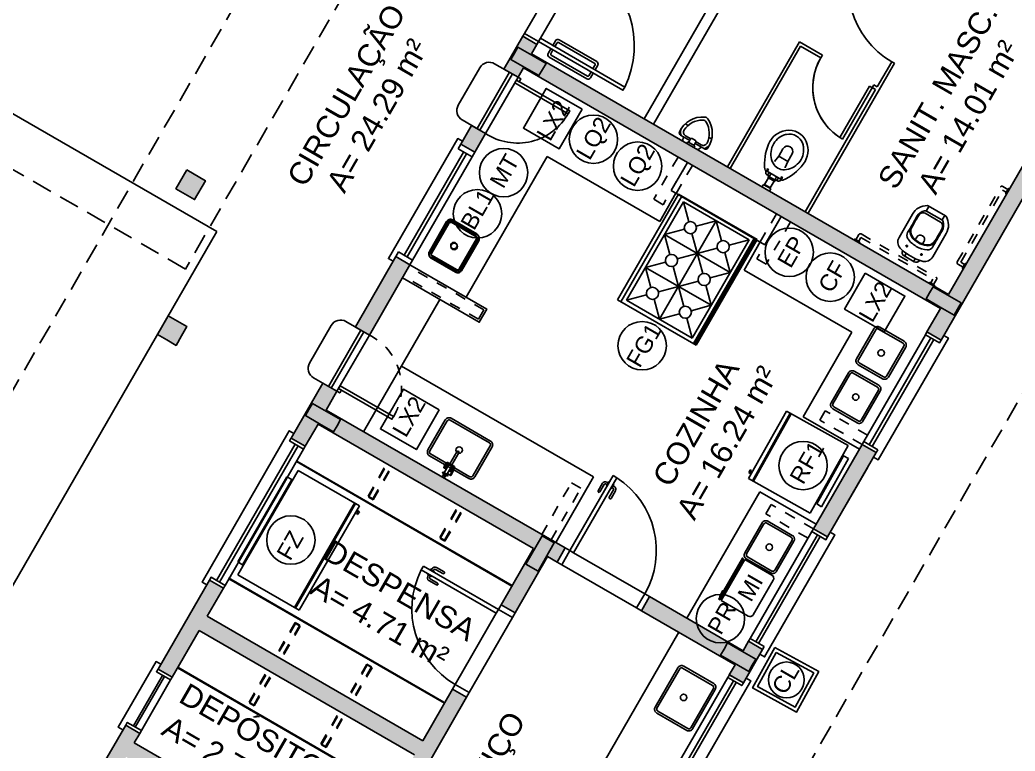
# Model space of a CAD drawing. Extents: x 247 to 523, y 32 to 113.
# Drawn here: x 317.32 to 326.52, y 67.98 to 74.73 of the extents above; entities that cross this region are included whole.
import ezdxf

# ---------------------------------------------------------------- set-up
doc = ezdxf.new("R2010")
doc.units = 0
doc.header["$LTSCALE"] = 0.005
doc.set_wipeout_variables(frame=1)
for name, pattern in [('CONTINU', [0]), ('DOT', [0.25, 0, -0.25]), ('HIDDEN', [9.525, 6.35, -3.175]), ('HIDDEN2', [0.1875, 0.125, -0.0625]), ('TRACEJADO_G', [0.375, 0.25, -0.125]), ('TRAÇO-2PTOS_P', [0.625, 0.25, -0.125, 0, -0.125, 0, -0.125])]:
    doc.linetypes.add(name, pattern=pattern)
doc.layers.get('0').update_dxf_attribs({"linetype": 'CONTINUOUS'})
for name, color, linetype in [('A-COTAS', 1, 'CONTINUOUS'), ('A-HACHURAPARED', 254, 'CONTINUOUS'), ('A-JANEL', 3, 'CONTINUOUS'), ('A-MOBILIARIO', 1, 'CONTINUOUS'), ('A-MOVEIS', 2, 'CONTINUOUS'), ('A-PARED', 5, 'CONTINUOUS'), ('A-PAREDE', 5, 'CONTINUOUS'), ('A-PISOS-CTEL', 2, 'TRACEJADO_G'), ('A-PISOS-NIVEL', 1, 'CONTINUOUS'), ('A-PORTA', 3, 'CONTINUOUS'), ('A-SOLEIRA', 1, 'CONTINUOUS'), ('A-WC', 1, 'CONTINUOUS'), ('AR-BNC', 251, 'CONTINUOUS'), ('AR-COZ-MOB', 1, 'CONTINUOUS'), ('AR-SAN-01', 1, 'CONTINUOUS'), ('ARQ-ALV-CORTE', 5, 'CONTINUOUS'), ('ARQ-ALV-ENCOBERTA', 8, 'CONTINUOUS'), ('ARQ-ALV-VISTA2', 2, 'CONTINUOUS'), ('ARQ-BNC-VISTA', 1, 'CONTINUOUS'), ('ARQ-COB-PROJ', 8, 'TRAÇO-2PTOS_P'), ('ARQ-EQP-VISTA', 1, 'CONTINUOUS'), ('ARQ-ESQ-CORTE', 3, 'CONTINUOUS'), ('ARQ-ESQ-VISTA1', 2, 'CONTINUOUS'), ('ARQ-ESQ-VISTA2', 1, 'CONTINUOUS'), ('ARQ-MOB-VISTA', 1, 'CONTINU'), ('ARQ-TXT-1_050', 2, 'CONTINUOUS'), ('BL-SAN-01', 1, 'CONTINUOUS'), ('PAG', 1, 'CONTINUOUS'), ('PORTAL_LAYER', 1, 'CONTINUOUS'), ('REV-FNDE', 10, 'CONTINUOUS')]:
    doc.layers.add(name, color=color, linetype=linetype)
doc.styles.add('ESC-50-A20', font='arial.ttf', dxfattribs={"height": 0.1})

# ---------------------------------------------------------------- blocks, each defined once
blk = doc.blocks.new('GEL-G-PL')
at = {"layer": 'AR-COZ-MOB'}
for p, q in [((0.08, -0.35), (0.08, 0.35)), ((0.08, 0.35), (0.72, 0.35)), ((0.67, -0.35), (0.67, 0.35)), ((0.68, -0.35), (0.68, 0.35)), ((0.72, -0.35), (0.72, 0.35)), ((0.02, 0.25), (0.07, 0.25)), ((0.02, -0.25), (0.02, 0.25)), ((0.07, -0.25), (0.07, 0.25)), ((0.02, -0.25), (0.07, -0.25)), ((0.08, -0.35), (0.72, -0.35)), ((0.7368, -0.291), (0.72, -0.291)), ((0.72, -0.3032), (0.7459, -0.3032)), ((0.7368, -0.2728), (0.7368, -0.291)), ((0.7459, -0.2728), (0.7368, -0.2728)), ((0.7459, -0.3032), (0.7459, -0.2728))]:
    blk.add_line(p, q, dxfattribs=at)
blk = doc.blocks.new('MICROO')
at = {"layer": 'AR-COZ-MOB'}
for p, q in [((-39, 28), (-39, 2.2)), ((-3, 31), (-36, 31)), ((0, 2.2), (0, 28)), ((-39, 2.2), (0, 2.2))]:
    blk.add_line(p, q, dxfattribs=at)
for points in [[(-39, 1.1), (-39, 0), (0, 0), (0, 1.1)], [(-2.47, -0.18), (-2.47, -0.48), (-7.86, -0.48), (-7.86, -0.18)]]:
    blk.add_lwpolyline(points, close=True, dxfattribs=at)
for centre, start, end in [((-36, 28), 90, 180), ((-3, 28), 0, 90)]:
    blk.add_arc(centre, 3, start, end, dxfattribs=at)
blk = doc.blocks.new('A$C3E7419E0')
at = {"layer": 'AR-COZ-MOB'}
for p, q in [((0, 0.6), (0.805, 0.6)), ((0, 0), (0, 0.6)), ((0.805, 0), (0.805, 0.6)), ((0, 0.5886), (0.805, 0.5886)), ((0, 0.5786), (0.805, 0.5786)), ((0.1242, 0.4569), (0.0275, 0.5536)), ((0.0275, 0.5536), (0.7775, 0.5536)), ((0.0275, 0.0536), (0.0275, 0.5536)), ((0.2775, 0.5536), (0.1808, 0.4569)), ((0.3742, 0.4569), (0.2775, 0.5536)), ((0.2775, 0.0536), (0.2775, 0.5536)), ((0.4308, 0.4569), (0.5275, 0.5536)), ((0.5275, 0.5536), (0.6242, 0.4569)), ((0.5275, 0.0536), (0.5275, 0.5536)), ((0.6808, 0.4569), (0.7775, 0.5536)), ((0.7775, 0.0536), (0.7775, 0.5536)), ((0.1242, 0.4003), (0.0275, 0.3036)), ((0.3742, 0.2069), (0.1808, 0.4003)), ((0.1808, 0.2069), (0.3742, 0.4003)), ((0.6242, 0.2069), (0.4308, 0.4003)), ((0.4308, 0.2069), (0.6242, 0.4003)), ((0.6808, 0.4003), (0.7775, 0.3036)), ((0.0275, 0.3036), (0.1242, 0.2069)), ((0.0275, 0.3036), (0.7775, 0.3036)), ((0.7775, 0.3036), (0.6808, 0.2069)), ((0.0275, 0.0536), (0.1242, 0.1503)), ((0.1808, 0.1503), (0.2775, 0.0536)), ((0.2775, 0.0536), (0.3742, 0.1503)), ((0.5275, 0.0536), (0.4308, 0.1503)), ((0.6242, 0.1503), (0.5275, 0.0536)), ((0.7775, 0.0536), (0.6808, 0.1503)), ((0, 0.025), (0.805, 0.025)), ((0.0275, 0.0536), (0.7775, 0.0536)), ((0, 0), (0.805, 0))]:
    blk.add_line(p, q, dxfattribs=at)
for centre in [(0.1525, 0.4286), (0.4025, 0.4286), (0.6525, 0.4286), (0.1525, 0.1786), (0.4025, 0.1786), (0.6525, 0.1786)]:
    blk.add_circle(centre, 0.04, dxfattribs=at)
blk = doc.blocks.new('A$C24323779')
at = {"layer": 'ARQ-EQP-VISTA'}
for points in [[(0.04, 0), (0.3, 0, 0.414214), (0.34, 0.04), (0.34, 0.36, 0.414214), (0.3, 0.4), (0.04, 0.4, 0.414214), (0, 0.36), (0, 0.04, 0.414214)], [(0.04, 0.02), (0.3, 0.02, 0.414214), (0.32, 0.04), (0.32, 0.36, 0.414214), (0.3, 0.38), (0.04, 0.38, 0.414214), (0.02, 0.36), (0.02, 0.04, 0.414214)]]:
    blk.add_lwpolyline(points, format="xyb", close=True, dxfattribs=at)
blk.add_circle((0.17, 0.2), 0.03, dxfattribs=at)
blk = doc.blocks.new('RF1')
at = {"layer": 'AR-COZ-MOB'}
for p, q in [((234.7673, 34.5362), (235.094, 35.102)), ((235.0685, 35.0578), (236.0332, 34.5009)), ((235.0736, 35.0667), (236.0383, 34.5097)), ((235.094, 35.102), (236.0587, 34.5451)), ((235.1354, 35.0782), (235.1486, 35.1011)), ((235.1547, 35.0868), (235.1462, 35.0719)), ((235.1486, 35.1011), (235.1755, 35.0855)), ((235.1709, 35.0774), (235.1547, 35.0868)), ((235.1755, 35.0855), (235.1709, 35.0774)), ((234.7673, 34.5362), (235.732, 33.9792)), ((235.732, 33.9792), (236.0587, 34.5451)), ((234.8506, 34.4763), (234.8251, 34.4321)), ((234.8251, 34.4321), (235.613, 33.9772)), ((234.8506, 34.4763), (235.6385, 34.0214)), ((235.6385, 34.0214), (235.613, 33.9772))]:
    blk.add_line(p, q, dxfattribs=at)
blk = doc.blocks.new('P-PM801')
at = {"layer": 'A-PORTA', "color": 0}
for p, q in [((-0.09, 0.15), (-0.09, 0.95)), ((-0.09, 0.95), (-0.05, 0.95)), ((-0.05, 0.15), (-0.05, 0.95)), ((-0.9, 0.15), (-0.9, 0)), ((-0.9, 0.15), (-0.85, 0.15)), ((-0.85, 0.15), (-0.85, 0)), ((-0.09, 0.15), (-0.05, 0.15)), ((-0.05, 0.15), (-0.05, 0)), ((-0.05, 0.15), (0, 0.15)), ((0, 0.15), (0, 0)), ((-0.05, 0), (0, 0)), ((-0.9, 0), (-0.85, 0))]:
    blk.add_line(p, q, dxfattribs=at)
at = {"layer": 'A-PORTA', "color": 1}
for p, q in [((-0.14, 0.7596), (-0.14, 0.8396)), ((-0.12, 0.7596), (-0.12, 0.8396)), ((-0.11, 0.8696), (-0.095, 0.8696)), ((-0.11, 0.8496), (-0.095, 0.8496)), ((-0.095, 0.8346), (-0.095, 0.8846)), ((-0.095, 0.8846), (-0.09, 0.8846)), ((-0.095, 0.8346), (-0.09, 0.8346)), ((-0.045, 0.8846), (-0.05, 0.8846)), ((-0.045, 0.8346), (-0.05, 0.8346)), ((-0.045, 0.8346), (-0.045, 0.8846)), ((-0.03, 0.8696), (-0.045, 0.8696)), ((-0.03, 0.8496), (-0.045, 0.8496)), ((-0.02, 0.7596), (-0.02, 0.8396)), ((0, 0.7596), (0, 0.8396))]:
    blk.add_line(p, q, dxfattribs=at)
for centre, radius, start, end in [((-0.05, 0.151), 0.8, 92.86598, 180.07166), ((-0.11, 0.8396), 0.03, 90, 180), ((-0.11, 0.8396), 0.01, 90, 180), ((-0.03, 0.8396), 0.03, 0, 90), ((-0.03, 0.8396), 0.01, 0, 90), ((-0.13, 0.7596), 0.01, 180, 0), ((-0.01, 0.7596), 0.01, 180, 360)]:
    blk.add_arc(centre, radius, start, end, dxfattribs=at)
blk = doc.blocks.new('P-MIC1')
at = {"color": 1}
for p, q in [((-0.0359, 0.0009), (-0.0359, -0.0178)), ((0.0391, 0.0009), (0.0391, -0.0178)), ((-0.0834, -0.0541), (-0.0266, -0.0541)), ((-0.0359, -0.0178), (0.0391, -0.0178)), ((-0.0266, -0.0178), (-0.0266, -0.0528)), ((-0.0166, -0.0628), (0.0197, -0.0628)), ((0.0297, -0.0178), (0.0297, -0.0528)), ((0.0297, -0.0541), (0.0865, -0.0541)), ((-0.1109, -0.1491), (-0.1391, -0.1491)), ((0.1422, -0.1491), (0.1126, -0.1491))]:
    blk.add_line(p, q, dxfattribs=at)
at = {"color": 2}
for p, q in [((-0.1259, -0.0366), (-0.0266, -0.0366)), ((-0.0922, -0.0366), (-0.0837, -0.0084)), ((0.0297, -0.0366), (0.1291, -0.0366)), ((0.0953, -0.0366), (0.0869, -0.0084))]:
    blk.add_line(p, q, dxfattribs=at)
for centre, radius, start, end in [((-0.0712, -0.0122), 0.0131, 90, 163.30076), ((0.0743, -0.0122), 0.0131, 16.69924, 90), ((0.0846, -0.0803), 0.234, 174.79986, 244.9977), ((-0.1259, -0.0591), 0.0225, 90, 180), ((-0.0815, -0.0803), 0.234, 295.0023, 5.20014), ((0.1291, -0.0591), 0.0225, 0, 90), ((0.0016, -0.2584), 0.0375, 244.9977, 295.0023)]:
    blk.add_arc(centre, radius, start, end, dxfattribs=at)
at = {"color": 1}
for centre, radius, start, end in [((-0.0834, -0.0916), 0.0656, 122.94119, 183.86919), ((-0.0834, -0.0916), 0.0375, 90, 183.86919), ((-0.0166, -0.0528), 0.01, 180, 270), ((0.0197, -0.0528), 0.01, 270, 0), ((0.0865, -0.0916), 0.0375, 356.13081, 90), ((0.0865, -0.0916), 0.0656, 356.13081, 57.05881), ((0.0846, -0.0803), 0.2059, 183.86919, 240.44603), ((-0.0815, -0.0803), 0.2059, 299.55397, 356.13081), ((0.0016, -0.2268), 0.0375, 240.44603, 299.55397)]:
    blk.add_arc(centre, radius, start, end, dxfattribs=at)
blk = doc.blocks.new('GUICHÊ')
at = {"layer": 'ARQ-EQP-VISTA'}
for p, q in [((0.59, 0), (-0.01, 0)), ((0.59, -0.0608), (-0.01, -0.0608)), ((0.59, -0.0908), (-0.01, -0.0908))]:
    blk.add_line(p, q, dxfattribs=at)
blk.add_lwpolyline([(0.59, 0), (0.59, -0.25, -0.414214), (0.49, -0.35), (0.09, -0.35, -0.414214), (-0.01, -0.25), (-0.01, 0)], format="xyb", dxfattribs=at)
blk = doc.blocks.new('cuba50x40')
at = {"layer": 'ARQ-EQP-VISTA'}
for points in [[(0.5625, 0.04), (0.5625, 0.36, 0.414214), (0.5225, 0.4), (0.1025, 0.4, 0.414214), (0.0625, 0.36), (0.0625, 0.04, 0.414214), (0.1025, 0), (0.5225, 0, 0.414214)], [(0.5425, 0.04), (0.5425, 0.36, 0.414214), (0.5225, 0.38), (0.1025, 0.38, 0.414214), (0.0825, 0.36), (0.0825, 0.04, 0.414214), (0.1025, 0.02), (0.5225, 0.02, 0.414214)]]:
    blk.add_lwpolyline(points, format="xyb", close=True, dxfattribs=at)
blk.add_circle((0.3125, 0.1832), 0.03, dxfattribs=at)
blk = doc.blocks.new('torneira eletrica')
at = {"layer": 'AR-BNC'}
blk.add_line((217.6174, -40.8241), (217.5872, -40.8241), dxfattribs=at)
at = {"layer": 'BL-SAN-01', "linetype": 'CONTINU'}
for p, q in [((217.5572, -40.8542), (217.5318, -40.8542)), ((217.5572, -40.9142), (217.5319, -40.9142)), ((217.5378, -40.8542), (217.5379, -40.9142)), ((217.5418, -40.8542), (217.5419, -40.9142)), ((217.6125, -40.8542), (217.5872, -40.8542)), ((217.6124, -40.9142), (217.5872, -40.9142)), ((217.6025, -40.8542), (217.6024, -40.9142)), ((217.6065, -40.8542), (217.6064, -40.9142))]:
    blk.add_line(p, q, dxfattribs=at)
for points in [[(217.5452, -40.8041), (217.5452, -40.8145)], [(217.5452, -40.8041), (217.5992, -40.8041)], [(217.5976, -40.8161), (217.5468, -40.8161)], [(217.5572, -40.7965), (217.5872, -40.7965)], [(217.5572, -40.8041), (217.5572, -40.7965)], [(217.5572, -40.9142), (217.5572, -40.8161)], [(217.5619, -40.7743), (217.5633, -40.773)], [(217.5619, -40.7965), (217.5619, -40.7743)], [(217.5619, -40.7743), (217.5817, -40.7743)], [(217.5619, -40.7955), (217.5817, -40.7955)], [(217.5627, -40.7735), (217.5627, -40.7955)], [(217.5633, -40.773), (217.5649, -40.773)], [(217.5649, -40.773), (217.5812, -40.773)], [(217.5825, -40.7743), (217.5812, -40.773)], [(217.5817, -40.7735), (217.5817, -40.7955)], [(217.5825, -40.7955), (217.5817, -40.7955)], [(217.5825, -40.7965), (217.5825, -40.7743)], [(217.5872, -40.8041), (217.5872, -40.7965)], [(217.5872, -40.9142), (217.5872, -40.8161)], [(217.5992, -40.8041), (217.5992, -40.8145)], [(217.5572, -40.9142), (217.5872, -40.9142)], [(217.5619, -40.9142), (217.5619, -41.043)], [(217.5825, -40.9142), (217.5825, -41.043)], [(217.5709, -41.0533), (217.5722, -41.0533)]]:
    blk.add_lwpolyline(points, dxfattribs=at)
for points in [[(217.5452, -40.8145, 0.414208), (217.5468, -40.8161)], [(217.5976, -40.8161, 0.414212), (217.5992, -40.8145)], [(217.5619, -41.043, 1), (217.5825, -41.043)]]:
    blk.add_lwpolyline(points, format="xyb", dxfattribs=at)
blk.add_lwpolyline([(217.6174, -40.8841), (217.6224, -40.8841), (217.6224, -40.8241), (217.6174, -40.8241)], close=True, dxfattribs=at)
for centre, start, end in [((217.6194, -40.8841), 161.14404, 198.99332), ((217.5249, -40.8841), 341.00668, 18.85596)]:
    blk.add_arc(centre, 0.0925, start, end, dxfattribs=at)
blk = doc.blocks.new('BACI-01P')
at = {"layer": 'BL-SAN-01'}
for p, q in [((0, 0.04), (0.023, 0.04)), ((0.025, 0.035), (0.025, 0.038)), ((0.025, -0.035), (0.025, 0.035)), ((0.025, 0.035), (0.028, 0.035)), ((0.03, -0.033), (0.03, 0.033)), ((0.1, 0.03), (0.03, 0.03)), ((0.1, 0.0298), (0.1, -0.0298)), ((0.1191, 0.03), (0.1139, 0.03)), ((0.1139, 0.0298), (0.1139, -0.0298)), ((0.1191, 0.03), (0.1191, 0.0624)), ((0.146, 0.0497), (0.1191, 0.0497)), ((0.146, 0.03), (0.1191, 0.03)), ((0.146, 0.0857), (0.146, 0.0887)), ((0.146, -0.0857), (0.146, 0.0857)), ((0.261, 0.0562), (0.2593, 0.0585)), ((0.3229, 0.0486), (0.261, 0.0562)), ((0.3229, 0.0486), (0.3229, -0.0486)), ((0.4015, 0.0486), (0.3229, 0.0486)), ((0, -0.04), (0.023, -0.04)), ((0.025, -0.038), (0.025, -0.035)), ((0.025, -0.035), (0.028, -0.035)), ((0.1, -0.03), (0.03, -0.03)), ((0.1191, -0.03), (0.1139, -0.03)), ((0.146, -0.03), (0.1191, -0.03)), ((0.1191, -0.03), (0.1191, -0.0624)), ((0.146, -0.0497), (0.1191, -0.0497)), ((0.146, -0.0857), (0.146, -0.0887)), ((0.261, -0.0562), (0.2593, -0.0585)), ((0.3229, -0.0486), (0.261, -0.0562)), ((0.4015, -0.0486), (0.3229, -0.0486))]:
    blk.add_line(p, q, dxfattribs=at)
for centre in [(0.1641, 0.075), (0.1641, -0.075)]:
    blk.add_circle(centre, 0.00682, dxfattribs=at)
for centre, radius, start, end in [((0.4364, -0.2936), 0.4837, 97.68046, 126.34544), ((0.3996, -0.0205), 0.2081, 36.88811, 97.68046), ((0.1551, 0.0887), 0.00909, 126.33581, 180), ((0.3966, -0.0404), 0.1866, 54.25145, 147.32014), ((0.4126, -0.0182), 0.1592, 41.32993, 54.25145), ((0.4268, 0), 0.174, 320.47667, 36.88811), ((0.023, 0.038), 0.002, 0, 90), ((0.028, 0.033), 0.002, 0, 90), ((0.107, 0.0298), 0.00697, 0, 180), ((0.1282, 0.0624), 0.00909, 126.16044, 180), ((0.4044, -0.3155), 0.4771, 122.78184, 126.16044), ((0.3335, 0), 0.1117, 147.32014, 180), ((0.3335, 0), 0.1117, 180, 212.67986), ((0.4015, 0), 0.0486, 270, 90), ((0.4333, 0), 0.1317, 0, 41.32993), ((0.4333, 0), 0.1317, 318.67007, 0), ((0.023, -0.038), 0.002, 270, 0), ((0.028, -0.033), 0.002, 270, 0), ((0.107, -0.0298), 0.00697, 180, 0), ((0.1282, -0.0624), 0.00909, 180, 233.83956), ((0.4044, 0.3155), 0.4771, 233.83956, 237.21816), ((0.1551, -0.0887), 0.00909, 180, 238.98254), ((0.3966, 0.0404), 0.1866, 212.67986, 305.74855), ((0.4126, 0.0182), 0.1592, 305.74855, 318.67007), ((0.4364, 0.2936), 0.4837, 233.75773, 262.31954), ((0.3996, 0.0205), 0.2081, 262.31954, 320.89786)]:
    blk.add_arc(centre, radius, start, end, dxfattribs=at)
blk = doc.blocks.new('A$C051A1D2C')
at = {"linetype": 'HIDDEN2', "ltscale": 0.5}
for points in [[(0, 1.13, -0.414214), (0.01, 1.12), (0.01, 1.08, -0.414214), (0, 1.07), (0, 1.13)], [(0.01, 0.285), (0.065, 0.285, 0.414214), (0.08, 0.3), (0.08, 1.1, 0.414214), (0.065, 1.115), (0.01, 1.115)], [(0, 0.33, -0.414214), (0.01, 0.32), (0.01, 0.28, -0.414214), (0, 0.27), (0, 0.33)]]:
    blk.add_lwpolyline(points, format="xyb", dxfattribs=at)
for points in [[(0.01, 0.315), (0.05, 0.315), (0.05, 1.085), (0.01, 1.085)], [(0.965, 0.01), (0.965, 0.05), (0.195, 0.05), (0.195, 0.01)]]:
    blk.add_lwpolyline(points, dxfattribs=at)
at = {"linetype": 'HIDDEN2', "ltscale": 0.15}
for points in [[(0.15, 0, -0.414214), (0.16, 0.01), (0.2, 0.01, -0.414214), (0.21, 0), (0.15, 0)], [(0.95, 0, -0.414214), (0.96, 0.01), (1, 0.01, -0.414214), (1.01, 0), (0.95, 0)]]:
    blk.add_lwpolyline(points, format="xyb", dxfattribs=at)
at = {"color": 8, "linetype": 'DOT'}
blk.add_wipeout([(0.48, 0.6149), (0.5741, 0.6149), (0.5796, 0.6134), (0.5847, 0.6102), (0.5886, 0.608), (0.5939, 0.6044), (0.5978, 0.6016), (0.607, 0.5941), (0.615, 0.5867), (0.62, 0.5806), (0.628, 0.5712), (0.6369, 0.5581), (0.6413, 0.5505), (0.6438, 0.5461), (0.6451, 0.5435), (0.6465, 0.5406), (0.6511, 0.5288), (0.6532, 0.5219), (0.6548, 0.5161), (0.6567, 0.508), (0.658, 0.5004), (0.6584, 0.4983), (0.6591, 0.4907), (0.6597, 0.4798), (0.6601, 0.4772), (0.6601, 0.2275), (0.6589, 0.2157), (0.6578, 0.2103), (0.6559, 0.2027), (0.6534, 0.1955), (0.6504, 0.1894), (0.6491, 0.1866), (0.6475, 0.1836), (0.6457, 0.1807), (0.6441, 0.1782), (0.641, 0.1742), (0.6384, 0.1713), (0.6314, 0.1645), (0.6248, 0.1587), (0.6205, 0.1559), (0.6107, 0.1505), (0.6011, 0.1467), (0.5911, 0.1436), (0.5793, 0.1405), (0.5726, 0.1389), (0.5727, 0.1379), (0.5722, 0.1365), (0.5709, 0.1316), (0.57, 0.1284), (0.569, 0.1261), (0.567, 0.122), (0.5659, 0.1204), (0.5647, 0.1188), (0.5637, 0.1173), (0.5629, 0.1166), (0.5597, 0.1131), (0.5587, 0.1122), (0.5578, 0.1116), (0.5568, 0.1108), (0.5562, 0.1103), (0.5557, 0.1099), (0.5552, 0.1096), (0.5547, 0.1092), (0.5541, 0.1089), (0.5533, 0.1084), (0.5522, 0.1078), (0.5515, 0.1074), (0.5497, 0.1065), (0.5478, 0.1058), (0.5448, 0.1046), (0.5419, 0.1039), (0.5387, 0.1032), (0.5339, 0.1029), (0.533, 0.1027), (0.4272, 0.1027), (0.4271, 0.1028), (0.4265, 0.1028), (0.4259, 0.1028), (0.4245, 0.1029), (0.423, 0.103), (0.4215, 0.1032), (0.4202, 0.1035), (0.4186, 0.1038), (0.4159, 0.1044), (0.4139, 0.1051), (0.4109, 0.1063), (0.4103, 0.1065), (0.4079, 0.1079), (0.4055, 0.1092), (0.4038, 0.1104), (0.4026, 0.1113), (0.4012, 0.1124), (0.4007, 0.1128), (0.4002, 0.1133), (0.3968, 0.1168), (0.3966, 0.117), (0.396, 0.1179), (0.3953, 0.1188), (0.3945, 0.1199), (0.3937, 0.121), (0.3932, 0.1216), (0.3929, 0.1222), (0.3925, 0.123), (0.3922, 0.1236), (0.3919, 0.1242), (0.3915, 0.125), (0.3911, 0.1257), (0.3908, 0.1262), (0.3906, 0.1267), (0.3904, 0.1272), (0.3901, 0.128), (0.3894, 0.1301), (0.3888, 0.1316), (0.3886, 0.1322), (0.3877, 0.1377), (0.3878, 0.1385), (0.3872, 0.139), (0.386, 0.139), (0.3817, 0.14), (0.3765, 0.1414), (0.3713, 0.1426), (0.3555, 0.1479), (0.3485, 0.1508), (0.3439, 0.1533), (0.3399, 0.1559), (0.3352, 0.1589), (0.3317, 0.1616), (0.3297, 0.1632), (0.3263, 0.1667), (0.3233, 0.1696), (0.318, 0.1758), (0.3145, 0.1809), (0.3116, 0.1858), (0.3092, 0.1905), (0.3067, 0.1956), (0.3045, 0.2016), (0.3029, 0.2071), (0.3019, 0.2113), (0.301, 0.2166), (0.3007, 0.2184), (0.3005, 0.2193), (0.3005, 0.2208), (0.3003, 0.2247), (0.3002, 0.2261), (0.3001, 0.2276), (0.3001, 0.2276), (0.3001, 0.4772), (0.3006, 0.4863), (0.301, 0.4914), (0.3013, 0.4945), (0.3017, 0.4982), (0.3022, 0.5014), (0.3027, 0.5046), (0.3032, 0.5074), (0.3036, 0.5096), (0.3038, 0.5106), (0.3041, 0.5116), (0.3046, 0.5136), (0.308, 0.5256), (0.3092, 0.5289), (0.3106, 0.533), (0.3114, 0.5349), (0.3121, 0.5365), (0.3129, 0.5386), (0.314, 0.5413), (0.3154, 0.5441), (0.3161, 0.5456), (0.3179, 0.5493), (0.3207, 0.5544), (0.326, 0.563), (0.3276, 0.5653), (0.3346, 0.5743), (0.3395, 0.5802), (0.3453, 0.5865), (0.3575, 0.5973), (0.3649, 0.6028), (0.3719, 0.6079), (0.3809, 0.6132), (0.3848, 0.6145), (0.3859, 0.6149)], dxfattribs=at)
at = {"color": 8}
blk.add_line((0.5741, 0.6149), (0.3859, 0.6149), dxfattribs=at)
for p, q in [((0.3859, 0.6149), (0.3956, 0.6149)), ((0.3956, 0.6049), (0.3956, 0.5693))]:
    blk.add_line(p, q)
for points in [[(0.3956, 0.6049, 0.407906), (0.3859, 0.6149, 0.131537), (0.3809, 0.6136, 0.273863), (0.3001, 0.4772), (0.3001, 0.2275, 0.319419), (0.3574, 0.1469, 0.074713), (0.4301, 0.1333, 0.017899), (0.53, 0.1333, 0.074713), (0.6027, 0.1469, 0.319419), (0.6601, 0.2275), (0.6601, 0.4772, 0.273863), (0.5793, 0.6136, 0.136488), (0.5741, 0.6149, 0.402244), (0.5645, 0.6049), (0.5645, 0.5693, 0.337727), (0.5685, 0.5641)], [(0.5727, 0.1379, -0.378909), (0.533, 0.1027), (0.4272, 0.1027, -0.378909), (0.3875, 0.1379)], [(0.4401, 0.1027, -0.414214), (0.4312, 0.1116), (0.4312, 0.1335)], [(0.5201, 0.1027, 0.414214), (0.529, 0.1116), (0.529, 0.1335)]]:
    blk.add_lwpolyline(points, format="xyb")
blk.add_lwpolyline([(0.3769, 0.2583, -0.295956), (0.3461, 0.3075, 0.008003), (0.3461, 0.4798, -0.219669), (0.3807, 0.5582, -0.1825), (0.3991, 0.5651), (0.5611, 0.5651, -0.1825), (0.5794, 0.5582, -0.21967), (0.6141, 0.4798, 0.008003), (0.6141, 0.3075, -0.295956), (0.5832, 0.2583, -0.109342), (0.4801, 0.2355, -0.109342)], format="xyb", close=True)
for points in [[(0.4419, 0.2836, -0.042994), (0.4089, 0.293, -0.312272), (0.3556, 0.3706, 0.00507), (0.355, 0.4799, -0.107996), (0.3628, 0.519, -0.297508), (0.3969, 0.5412), (0.5633, 0.5412, -0.297509), (0.5973, 0.519, -0.107996), (0.6052, 0.4799, 0.00507), (0.6045, 0.3706, -0.312272), (0.5513, 0.293, -0.091294), (0.4801, 0.2799, -0.048111)], [(0.4019, 0.1866, 1), (0.4019, 0.2017, 1)], [(0.5583, 0.1866, 1), (0.5583, 0.2017, 1)]]:
    blk.add_lwpolyline(points, format="xyb", close=True, dxfattribs=at)
for points in [[(0.6134, 0.3717, -0.305538), (0.5582, 0.2891, -0.097448), (0.4801, 0.2737, -0.097448), (0.402, 0.2891, -0.305538), (0.3467, 0.3717)], [(0.5183, 0.2836), (0.5183, 0.3116, 1), (0.4419, 0.3116)]]:
    blk.add_lwpolyline(points, format="xyb", dxfattribs=at)
blk.add_lwpolyline([(0.4419, 0.2836), (0.4419, 0.3127)], dxfattribs=at)
at = {"linetype": 'HIDDEN2', "ltscale": 0.5}
blk.add_lwpolyline([(0.995, 0.01), (0.995, 0.065, 0.414214), (0.98, 0.08), (0.18, 0.08, 0.414214), (0.165, 0.065), (0.165, 0.01)], format="xyb", dxfattribs=at)
blk.add_arc((0.3903, 0.5693), 0.00533, 285.35515, 0.00001)

msp = doc.modelspace()

# ---------------------------------------------------------------- hatches: boundary and pattern name
at = {"layer": 'A-COTAS'}
h = msp.add_hatch(color=253, dxfattribs=at)
h.dxf.hatch_style = 1
h.paths.add_polyline_path([(318.86604, 73.34735), (319.03925, 73.24735), (318.93925, 73.07414), (318.76604, 73.17414)])
at = {"layer": 'A-HACHURAPARED'}
h = msp.add_hatch(color=253, dxfattribs=at)
h.dxf.hatch_style = 1
h.paths.add_polyline_path([(321.62901, 73.6845), (321.49908, 73.75945), (321.39915, 73.5862), (321.52908, 73.51125)])
h.paths.add_polyline_path([(322.05372, 74.42079), (322.10369, 74.50741), (321.97375, 74.58236), (321.79887, 74.27918), (321.92881, 74.20423), (321.97877, 74.29086), (325.83347, 72.06739), (325.70873, 71.85113), (325.83866, 71.77618), (326.91275, 73.63827), (326.78282, 73.71322), (325.90842, 72.19732)])
h.paths.add_polyline_path([(326.48352, 73.16433), (326.68339, 73.51082), (326.78733, 73.45086), (326.58747, 73.10437)], flags=16)
h = msp.add_hatch(color=253, dxfattribs=at)
h.dxf.hatch_style = 1
h.paths.add_polyline_path([(320.15503, 71.12914), (320.25496, 71.30238), (320.12503, 71.37733), (319.83213, 70.86955), (319.96206, 70.7946), (320.08008, 70.9992), (322.0724, 69.85), (321.77261, 69.33026), (321.90254, 69.25531), (322.20233, 69.77505), (322.28895, 69.72508), (322.3639, 69.85502)])
h.paths.add_polyline_path([(320.31713, 70.87979), (319.97064, 71.07965), (320.0306, 71.1836), (320.37709, 70.98374)], flags=16)
h.paths.add_polyline_path([(323.1435, 69.40533), (323.06856, 69.27539), (323.93478, 68.77574), (323.882, 68.68423), (324.01193, 68.60928), (324.18963, 68.91735), (324.05969, 68.99229), (324.00973, 68.90567), (323.83652, 69.00558, -0.0331744), (323.81465, 69.00088), (324.11917, 68.82522), (324.05922, 68.72128), (323.71273, 68.92114), (323.75933, 69.00194, -0.2931824), (323.62652, 69.12671)])
h.paths.add_polyline_path([(325.2389, 70.73642), (325.10897, 70.81136), (324.65945, 70.03205), (324.78938, 69.95711)])
h.paths.add_polyline_path([(320.9295, 72.47179), (320.79956, 72.54673), (320.4249, 71.8972), (320.55483, 71.82225)])
h = msp.add_hatch(color=253, dxfattribs=at)
h.dxf.hatch_style = 1
h.paths.add_polyline_path([(318.69494, 72.00021), (318.64498, 71.91359), (318.59501, 71.82697), (318.68163, 71.777), (318.76826, 71.72703), (318.81822, 71.81366), (318.86819, 71.90028), (318.78157, 71.95025)])
h = msp.add_hatch(color=253, dxfattribs=at)
h.dxf.hatch_style = 1
h.paths.add_polyline_path([(322.76561, 66.44861), (322.63568, 66.52355), (322.48595, 66.26398), (322.61588, 66.18903)])
h.paths.add_polyline_path([(323.41218, 67.56952), (323.28224, 67.64447), (323.08537, 67.30316), (323.2153, 67.22821)])
h.paths.add_polyline_path([(320.55347, 66.91651), (320.42354, 66.99146), (320.37357, 66.90483), (318.38125, 68.05404), (318.43191, 68.14187), (318.30198, 68.21681), (318.05146, 67.7825), (318.18139, 67.70755), (318.30631, 67.92411), (320.29862, 66.7749), (320.24866, 66.68828), (320.37859, 66.61333)])
h.paths.add_polyline_path([(321.45285, 68.47571), (321.32292, 68.55066), (321.0481, 68.07424), (319.05579, 69.22344), (319.20569, 69.48331), (319.07575, 69.55826), (318.60177, 68.73655), (318.73171, 68.6616), (318.98084, 69.09351), (320.97316, 67.9443), (320.77329, 67.59781), (320.90323, 67.52287)])
h = msp.add_hatch(color=253, dxfattribs=at)
h.dxf.hatch_style = 1
h.paths.add_polyline_path([(323.62652, 69.12671, 0.2931824), (323.75933, 69.00194), (323.77268, 69.02509), (323.81465, 69.00088, 0.0331744), (323.83652, 69.00558)])

# ---------------------------------------------------------------- linework, layer by layer
at = {"color": 1}
for points in [[(324.3017, 68.93588), (324.70878, 68.71353), (324.50427, 68.3391), (324.09719, 68.56144)], [(324.31514, 68.89008), (324.66298, 68.70009), (324.49083, 68.3849), (324.14299, 68.57489)]]:
    msp.add_lwpolyline(points, close=True, dxfattribs=at)
at = {"layer": 'A-JANEL'}
msp.add_line((324.01176, 68.60899), (323.88183, 68.68394), dxfattribs=at)
at = {"layer": 'A-MOVEIS'}
for p, q in [((321.87254, 69.50351), (319.88022, 70.65271)), ((321.87511, 69.50797), (319.88325, 70.65797)), ((321.24413, 68.42889), (319.25227, 69.57889)), ((321.24797, 68.42073), (319.25565, 69.56993)), ((320.77329, 67.59781), (318.78098, 68.74702)), ((320.76913, 67.60617), (318.78401, 68.75227))]:
    msp.add_line(p, q, dxfattribs=at)
at = {"layer": 'A-PARED'}
msp.add_line((324.9491, 70.23401), (325.16146, 70.60215), dxfattribs=at)
for points in [[(321.92745, 74.48208), (321.89498, 74.42577), (321.8625, 74.36947), (321.99243, 74.29452), (322.12237, 74.21957), (322.15484, 74.27588), (322.18732, 74.33218), (322.05739, 74.40713), (321.92745, 74.48208)], [(318.69494, 72.00021), (318.64498, 71.91359), (318.59501, 71.82697), (318.68163, 71.777), (318.76826, 71.72703), (318.81822, 71.81366), (318.86819, 71.90028), (318.78157, 71.95025), (318.69494, 72.00021)], [(320.02876, 71.19043), (319.99629, 71.13412), (319.96381, 71.07782), (320.09374, 71.00287), (320.22367, 70.92792), (320.25615, 70.98423), (320.28863, 71.04053), (320.1587, 71.11548), (320.02876, 71.19043)], [(323.86614, 68.97695), (323.83366, 68.92065), (323.80118, 68.86434), (323.93111, 68.7894), (324.06105, 68.71445), (324.09353, 68.77075), (324.126, 68.82706), (323.99607, 68.90201), (323.86614, 68.97695)]]:
    msp.add_lwpolyline(points, close=True, dxfattribs=at)
at = {"layer": 'A-PAREDE'}
for p, q in [((321.97375, 74.58236), (321.79887, 74.27918)), ((322.10369, 74.50741), (321.97375, 74.58236)), ((322.10369, 74.50741), (322.05372, 74.42079)), ((322.10369, 74.50741), (322.05372, 74.42079)), ((325.90842, 72.19732), (322.05372, 74.42079)), ((321.92881, 74.20423), (321.97877, 74.29086)), ((325.83347, 72.06739), (321.97877, 74.29086)), ((321.49908, 73.75945), (321.39915, 73.5862)), ((325.90842, 72.19732), (326.78282, 73.71322)), ((321.52908, 73.51125), (321.62901, 73.6845)), ((325.83866, 71.77618), (326.91275, 73.63827)), ((320.9295, 72.47179), (320.79956, 72.54673)), ((325.70873, 71.85113), (325.83347, 72.06739)), ((320.5572, 71.82089), (320.42726, 71.89584)), ((325.83866, 71.77618), (325.70873, 71.85113)), ((319.83213, 70.86955), (320.12503, 71.37733)), ((320.25496, 71.30238), (320.12503, 71.37733)), ((320.25496, 71.30238), (320.12503, 71.37733)), ((320.15503, 71.12914), (320.25496, 71.30238)), ((322.3639, 69.85502), (320.15503, 71.12914)), ((319.96206, 70.7946), (320.08008, 70.9992)), ((322.0724, 69.85), (320.08008, 70.9992)), ((319.96206, 70.7946), (319.83213, 70.86955)), ((324.65945, 70.03205), (325.10897, 70.81136)), ((325.2389, 70.73642), (325.10897, 70.81136)), ((325.2389, 70.73642), (325.10897, 70.81136)), ((324.78938, 69.95711), (325.2389, 70.73642)), ((324.78938, 69.95711), (324.65945, 70.03205)), ((324.78938, 69.95711), (324.65945, 70.03205)), ((321.77261, 69.33026), (322.0724, 69.85)), ((322.28895, 69.72508), (322.3639, 69.85502)), ((321.90254, 69.25531), (322.20233, 69.77505)), ((322.28895, 69.72508), (322.20233, 69.77505)), ((318.60177, 68.73655), (319.07575, 69.55826)), ((319.20569, 69.48331), (319.07575, 69.55826)), ((319.05579, 69.22344), (319.20569, 69.48331)), ((323.1435, 69.40533), (323.06856, 69.27539)), ((324.00973, 68.90567), (323.1435, 69.40533)), ((321.90254, 69.25531), (321.77261, 69.33026)), ((323.93478, 68.77574), (323.06856, 69.27539)), ((321.0481, 68.07424), (319.05579, 69.22344)), ((318.73171, 68.6616), (318.98084, 69.09351)), ((320.97316, 67.9443), (318.98084, 69.09351)), ((324.00973, 68.90567), (324.05969, 68.99229)), ((324.00973, 68.90567), (324.05969, 68.99229)), ((324.01176, 68.60899), (324.18963, 68.91735)), ((324.18963, 68.91735), (324.05969, 68.99229)), ((324.18963, 68.91735), (324.05969, 68.99229)), ((318.73171, 68.6616), (318.60177, 68.73655)), ((323.88183, 68.68394), (323.93478, 68.77574)), ((324.01176, 68.60899), (323.88183, 68.68394)), ((323.88183, 68.68394), (324.01176, 68.60899)), ((324.01193, 68.60928), (323.882, 68.68423)), ((321.0481, 68.07424), (321.32292, 68.55066)), ((321.45285, 68.47571), (321.32292, 68.55066)), ((320.90323, 67.52287), (321.45285, 68.47571)), ((318.05146, 67.7825), (318.30198, 68.21681)), ((318.43191, 68.14187), (318.30198, 68.21681)), ((318.43191, 68.14187), (318.38125, 68.05404)), ((320.37357, 66.90483), (318.38125, 68.05404))]:
    msp.add_line(p, q, dxfattribs=at)
msp.add_lwpolyline([(318.86604, 73.34735), (319.03925, 73.24735), (318.93925, 73.07414), (318.76604, 73.17414)], close=True, dxfattribs=at)
msp.add_lwpolyline([(322.00112, 69.7064), (322.11372, 69.64145), (322.26362, 69.90132), (322.15101, 69.96627), (322.00112, 69.7064)], dxfattribs=at)
at = {"layer": 'A-PISOS-CTEL', "color": 1, "linetype": 'TRACEJADO_G', "ltscale": 150}
msp.add_lwpolyline([(318.85539, 72.43217), (315.64964, 74.27964), (317.69644, 77.82885), (320.90219, 75.98137), (318.85539, 72.43217)], dxfattribs=at)
at = {"layer": 'A-PISOS-NIVEL', "color": 2}
for p in [(315.80613, 74.70552), (316.00929, 67.34425)]:
    msp.add_line(p, (319.14463, 72.77981), dxfattribs=at)
at = {"layer": 'A-SOLEIRA', "linetype": 'HIDDEN'}
for p, q in [((320.54256, 70.33411), (320.71756, 70.63722)), ((320.54565, 70.32566), (320.72053, 70.62884)), ((320.58586, 70.30911), (320.76086, 70.61222)), ((320.58896, 70.30068), (320.76384, 70.60386)), ((320.58586, 70.30911), (320.54256, 70.33411)), ((320.58896, 70.30068), (320.54565, 70.32566)), ((321.20651, 69.95078), (321.38151, 70.25388)), ((321.20975, 69.9426), (321.38463, 70.24577)), ((321.24982, 69.92578), (321.42482, 70.22888)), ((321.25306, 69.91761), (321.42794, 70.22079)), ((321.24982, 69.92578), (321.20651, 69.95078)), ((321.25306, 69.91761), (321.20975, 69.9426)), ((319.86797, 69.16568), (319.69297, 68.86257)), ((319.87152, 69.15697), (319.69664, 68.85379)), ((319.91127, 69.14068), (319.73627, 68.83757)), ((319.91483, 69.13199), (319.73995, 68.82881)), ((319.91127, 69.14068), (319.86797, 69.16568)), ((319.91483, 69.13199), (319.87152, 69.15697)), ((319.44266, 68.42901), (319.61766, 68.73212)), ((319.4465, 68.42013), (319.62138, 68.72331)), ((320.53192, 68.78235), (320.35692, 68.47924)), ((320.53562, 68.7739), (320.36074, 68.47072)), ((320.57522, 68.75735), (320.40022, 68.45424)), ((320.57893, 68.74892), (320.40406, 68.44574)), ((320.57522, 68.75735), (320.53192, 68.78235)), ((320.57893, 68.74892), (320.53562, 68.7739)), ((319.48596, 68.40401), (319.66096, 68.70712)), ((319.48981, 68.39515), (319.66469, 68.69833)), ((319.48596, 68.40401), (319.44266, 68.42901)), ((319.48981, 68.39515), (319.4465, 68.42013)), ((320.10661, 68.04568), (320.28161, 68.34879)), ((320.1106, 68.03706), (320.28548, 68.34024)), ((320.14991, 68.02068), (320.32491, 68.32379)), ((320.15391, 68.01208), (320.32879, 68.31526)), ((320.14991, 68.02068), (320.10661, 68.04568)), ((320.15391, 68.01208), (320.1106, 68.03706))]:
    msp.add_line(p, q, dxfattribs=at)
at = {"layer": 'A-SOLEIRA'}
for p, q in [((322.44186, 69.81005), (323.10019, 69.43031)), ((323.02525, 69.30038), (322.33227, 69.7001)), ((321.3479, 68.59397), (321.72764, 69.2523)), ((321.87756, 69.212), (321.47783, 68.51902))]:
    msp.add_line(p, q, dxfattribs=at)
at = {"layer": 'A-WC', "color": 2}
for p, q in [((324.53013, 74.53112), (323.86413, 73.37651)), ((324.74189, 74.40897), (324.53013, 74.53112)), ((324.54113, 74.49014), (323.89012, 73.36152)), ((324.54113, 74.49014), (323.89012, 73.36152)), ((324.7269, 74.38298), (324.54113, 74.49014)), ((325.40853, 74.33277), (324.60908, 72.94681)), ((324.7269, 74.38298), (324.74189, 74.40897)), ((325.38254, 74.34776), (325.2491, 74.1164)), ((325.40853, 74.33277), (325.38254, 74.34776)), ((325.23411, 74.09042), (324.5831, 72.9618)), ((324.90253, 73.64674), (325.17734, 74.12316)), ((325.21832, 74.13416), (324.92852, 73.63175)), ((325.23411, 74.09042), (325.17734, 74.12316)), ((325.23411, 74.09042), (325.17734, 74.12316)), ((325.23411, 74.09042), (325.20333, 74.10817)), ((325.2491, 74.1164), (325.21832, 74.13416))]:
    msp.add_line(p, q, dxfattribs=at)
at = {"layer": 'A-WC'}
msp.add_arc((325.20333, 74.10817), 0.55, 150.022798, 240.022798, dxfattribs=at)
at = {"layer": 'ARQ-ALV-CORTE'}
for p, q in [((321.97375, 74.58236), (322.10369, 74.50741)), ((321.79887, 74.27918), (321.92881, 74.20423)), ((321.49908, 73.75945), (321.62901, 73.6845)), ((321.39915, 73.5862), (321.52908, 73.51125)), ((320.42482, 71.89707), (320.79956, 72.54673)), ((320.55483, 71.82225), (320.9295, 72.47179)), ((320.42726, 71.89583), (320.5572, 71.82089))]:
    msp.add_line(p, q, dxfattribs=at)
at = {"layer": 'ARQ-ALV-ENCOBERTA', "linetype": 'HIDDEN'}
for p, q in [((323.40804, 73.46642), (323.1832, 73.07662)), ((323.49467, 73.41646), (323.26982, 73.02666)), ((323.5402, 73.3902), (323.3903, 73.13033)), ((323.26982, 73.02666), (323.1832, 73.07662)), ((324.36089, 72.9168), (324.13604, 72.527)), ((324.31758, 72.94179), (324.16768, 72.68192)), ((324.44751, 72.86684), (324.22267, 72.47704)), ((324.22267, 72.47704), (324.13604, 72.527)), ((324.71917, 71.03621), (324.76914, 71.12283)), ((325.15894, 70.89799), (324.76914, 71.12283)), ((325.10897, 70.81136), (324.71917, 71.03621)), ((322.14735, 69.97993), (322.42216, 70.45635)), ((322.23397, 69.92996), (322.50878, 70.40639)), ((322.50878, 70.40639), (322.42216, 70.45635)), ((324.21951, 70.16999), (324.26948, 70.25661)), ((324.65928, 70.03176), (324.26948, 70.25661)), ((324.60932, 69.94514), (324.21951, 70.16999))]:
    msp.add_line(p, q, dxfattribs=at)
at = {"layer": 'ARQ-ALV-VISTA2', "ltscale": 0.1}
for p, q in [((323.09319, 73.8212), (323.75919, 74.97581)), ((323.17981, 73.77124), (323.84581, 74.92584))]:
    msp.add_line(p, q, dxfattribs=at)
at = {"layer": 'ARQ-ALV-VISTA2'}
for points in [[(322.11868, 74.5334), (322.10369, 74.50741), (321.97375, 74.58236), (321.98874, 74.60835)], [(322.91577, 74.11403), (322.89828, 74.08371), (322.11868, 74.5334), (322.13616, 74.56372)]]:
    msp.add_lwpolyline(points, close=True, dxfattribs=at)
at = {"layer": 'ARQ-ALV-VISTA2', "ltscale": 0.1}
msp.add_lwpolyline([(320.9295, 72.47179), (320.9295, 72.47179), (321.6398, 72.06207), (321.56985, 71.9408), (320.85954, 72.35051)], dxfattribs=at)
at = {"layer": 'ARQ-BNC-VISTA'}
for p, q in [((322.40845, 75.33598), (321.98874, 74.60835)), ((322.53839, 75.26103), (322.13616, 74.56372)), ((321.44923, 72.17199), (322.19871, 73.47133)), ((323.23818, 72.87174), (322.19871, 73.47133)), ((323.49467, 73.41646), (323.34477, 73.15659)), ((324.21099, 72.65694), (323.34477, 73.15659)), ((323.38808, 73.13161), (323.23818, 72.87174)), ((324.36089, 72.9168), (324.21099, 72.65694)), ((324.16768, 72.68192), (324.01779, 72.42205)), ((320.50152, 70.92928), (321.20603, 72.15065)), ((325.01394, 71.84745), (324.56425, 71.06785)), ((322.62704, 70.51134), (320.85128, 71.53563)), ((325.08399, 70.76805), (324.56425, 71.06785)), ((322.27728, 69.90498), (322.62704, 70.51134)), ((323.48999, 69.20546), (324.16453, 70.37487)), ((324.68426, 70.07507), (324.16453, 70.37487)), ((322.66556, 67.77619), (323.41505, 69.07553))]:
    msp.add_line(p, q, dxfattribs=at)
at = {"layer": 'ARQ-COB-PROJ', "linetype": 'HIDDEN', "ltscale": 0.04}
for p, q in [((321.61248, 72.05474), (320.9195, 72.45446)), ((321.56252, 71.96811), (320.86954, 72.36784)), ((321.56252, 71.96811), (321.61248, 72.05474))]:
    msp.add_line(p, q, dxfattribs=at)
at = {"layer": 'ARQ-ESQ-CORTE', "color": 1}
for points in [[(322.26924, 74.48696), (322.28923, 74.5216), (322.26924, 74.48696), (322.25055, 74.49774), (322.27553, 74.54105, -0.4142136), (322.30968, 74.55021), (322.65617, 74.35035, -0.4142136), (322.66533, 74.3162), (322.64035, 74.27289), (322.62166, 74.28367), (322.64165, 74.31832, 0.4142136), (322.63798, 74.33198), (322.30289, 74.52527, 0.4142136), (322.28923, 74.5216)], [(322.26924, 74.48696), (322.28923, 74.5216), (322.26924, 74.48696), (322.25055, 74.49774), (322.27553, 74.54105, -0.4142136), (322.30968, 74.55021), (322.65617, 74.35035, -0.4142136), (322.66533, 74.3162), (322.64035, 74.27289), (322.62166, 74.28367), (322.64165, 74.31832, 0.4142136), (322.63798, 74.33198), (322.30289, 74.52527, 0.4142136), (322.28923, 74.5216)], [(322.25175, 74.45664), (322.23177, 74.42199), (322.25175, 74.45664), (322.23306, 74.46742), (322.20808, 74.42411, 0.4142136), (322.21724, 74.38996), (322.56373, 74.1901, 0.4142136), (322.59788, 74.19926), (322.62286, 74.24257), (322.60417, 74.25336), (322.58418, 74.21871, -0.4142136), (322.57053, 74.21504), (322.23543, 74.40833, -0.4142136), (322.23177, 74.42199)], [(322.25175, 74.45664), (322.23177, 74.42199), (322.25175, 74.45664), (322.23306, 74.46742), (322.20808, 74.42411, 0.4142136), (322.21724, 74.38996), (322.56373, 74.1901, 0.4142136), (322.59788, 74.19926), (322.62286, 74.24257), (322.60417, 74.25336), (322.58418, 74.21871, -0.4142136), (322.57053, 74.21504), (322.23543, 74.40833, -0.4142136), (322.23177, 74.42199)]]:
    msp.add_lwpolyline(points, format="xyb", dxfattribs=at)
at = {"layer": 'ARQ-ESQ-VISTA1', "color": 2}
for p, q in [((320.87652, 72.56007), (321.42614, 73.51291)), ((321.39915, 73.5862), (321.37417, 73.54289)), ((321.5041, 73.46794), (321.37417, 73.54289)), ((321.52908, 73.51125), (321.5041, 73.46794)), ((320.90251, 72.54508), (321.45213, 73.49792)), ((320.79956, 72.54673), (320.82455, 72.59004)), ((320.95448, 72.5151), (320.82455, 72.59004)), ((320.79956, 72.54673), (320.9295, 72.47179)), ((320.9295, 72.47179), (320.95448, 72.5151)), ((325.17593, 70.80737), (325.74571, 71.79516)), ((325.20192, 70.79238), (325.7717, 71.78017)), ((319.14272, 69.55427), (319.86911, 70.81358)), ((319.1687, 69.53928), (319.8951, 70.79859)), ((324.12666, 68.9883), (324.69643, 69.97609)), ((324.15264, 68.97331), (324.72242, 69.9611)), ((318.64315, 68.67805), (318.37355, 68.21062)), ((318.66048, 68.66805), (318.39087, 68.20063)), ((323.34921, 67.64048), (323.91898, 68.62827)), ((323.37519, 67.62549), (323.94497, 68.61328))]:
    msp.add_line(p, q, dxfattribs=at)
at = {"layer": 'ARQ-ESQ-VISTA1', "color": 1}
for p, q in [((320.95448, 72.5151), (321.5041, 73.46794)), ((325.69374, 71.82514), (325.12396, 70.83735)), ((319.94707, 70.76861), (319.22068, 69.5093)), ((324.64446, 70.00607), (324.07468, 69.01828)), ((318.71672, 68.63561), (318.4469, 68.16785)), ((323.86701, 68.65824), (323.29723, 67.67046))]:
    msp.add_line(p, q, dxfattribs=at)
at = {"layer": 'ARQ-ESQ-VISTA1'}
for points in [[(321.91382, 74.17825), (322.40757, 73.89344), (322.39258, 73.86746), (321.89882, 74.15226), (321.91382, 74.17825)], [(321.91382, 74.17825), (321.9398, 74.16326), (321.95479, 74.18924), (321.92881, 74.20423), (321.91382, 74.17825)], [(320.26995, 71.32837), (320.29594, 71.31338), (320.28095, 71.28739), (320.25496, 71.30238), (320.26995, 71.32837)], [(320.26995, 71.32837), (320.7637, 71.04357), (320.77869, 71.06955), (320.28493, 71.35436), (320.26995, 71.32837)]]:
    msp.add_lwpolyline(points, dxfattribs=at)
at = {"layer": 'ARQ-ESQ-VISTA1', "color": 1}
for points in [[(320.77458, 72.50342), (320.73127, 72.52841), (321.37083, 73.63717), (321.41414, 73.61219)], [(325.21392, 70.69311), (325.25723, 70.66812), (325.90695, 71.7945), (325.86364, 71.81949)], [(319.05077, 69.51495), (319.00746, 69.53993), (319.8138, 70.93784), (319.85711, 70.91286)], [(324.16465, 68.87403), (324.20796, 68.84905), (324.85768, 69.97543), (324.81437, 70.00042)], [(318.277, 68.1735), (318.23369, 68.19849), (318.58344, 68.80484), (318.62675, 68.77986)], [(323.38719, 67.52621), (323.43051, 67.50123), (324.08023, 68.62761), (324.03692, 68.65259)]]:
    msp.add_lwpolyline(points, dxfattribs=at)
at = {"layer": 'ARQ-ESQ-VISTA1', "color": 2}
for points in [[(325.83866, 71.77618), (325.82367, 71.75019), (325.69374, 71.82514), (325.70873, 71.85113)], [(319.94707, 70.76861), (319.96206, 70.7946), (319.83213, 70.86955), (319.81714, 70.84356)], [(325.25389, 70.7624), (325.2389, 70.73642), (325.10897, 70.81136), (325.12396, 70.83735)], [(324.78938, 69.95711), (324.77439, 69.93112), (324.64446, 70.00607), (324.65945, 70.03205)], [(319.22068, 69.5093), (319.20569, 69.48331), (319.07575, 69.55826), (319.09074, 69.58425)], [(324.20462, 68.94333), (324.18963, 68.91735), (324.05969, 68.99229), (324.07468, 69.01828)], [(318.73171, 68.6616), (318.71672, 68.63561), (318.58678, 68.71056), (318.60177, 68.73655)], [(324.01193, 68.60928), (323.99694, 68.5833), (323.86701, 68.65824), (323.882, 68.68423)], [(318.4469, 68.16785), (318.43191, 68.14187), (318.30198, 68.21681), (318.31697, 68.2428)]]:
    msp.add_lwpolyline(points, close=True, dxfattribs=at)
at = {"layer": 'ARQ-ESQ-VISTA2', "color": 1, "linetype": 'Continuous'}
msp.add_arc((322.14038, 74.49449), 0.8637, 333.863807, 62.560061, dxfattribs=at)
at = {"layer": 'ARQ-ESQ-VISTA2', "linetype": 'HIDDEN'}
msp.add_arc((320.31358, 71.34072), 0.53843, 329.224677, 63.390685, dxfattribs=at)
at = {"layer": 'ARQ-MOB-VISTA'}
msp.add_arc((321.92497, 74.13429), 0.53843, 236.654911, 330.820919, dxfattribs=at)
at = {"layer": 'ARQ-TXT-1_050'}
for points in [[(322.52126, 73.90947), (322.30987, 73.54334), (321.97811, 73.73489), (322.18949, 74.10101)], [(325.13897, 72.39428), (325.5051, 72.1829), (325.31355, 71.85113), (324.94743, 72.06252)], [(321.20039, 71.1299), (320.98901, 70.76377), (320.65724, 70.95531), (320.86862, 71.32144)]]:
    msp.add_lwpolyline(points, close=True, dxfattribs=at)
for centre, radius in [((322.62602, 73.63153), 0.22363), ((323.03414, 73.38289), 0.22363), ((321.79522, 73.32275), 0.22363), ((321.55392, 72.94317), 0.22363), ((324.43599, 72.58675), 0.22363), ((323.07626, 71.72345), 0.22363), ((324.56383, 70.6163), 0.22363), ((319.82893, 69.92818), 0.22363), ((323.79933, 69.20178), 0.22363), ((324.40984, 68.63621), 0.16528)]:
    msp.add_circle(centre, radius, dxfattribs=at)
at = {"layer": 'PAG'}
msp.add_line((323.37024, 73.66169), (323.37011, 73.66147), dxfattribs=at)
for centre, radius, start, end in [((325.78227, 75.04073), 0.8, 152.171894, 240.022798), ((325.20333, 74.10817), 0.55, 150.022798, 236.896022)]:
    msp.add_arc(centre, radius, start, end, dxfattribs=at)

# ---------------------------------------------------------------- block references
at = {"layer": 'A-MOBILIARIO', "rotation": 269.9999999266361}
msp.add_blockref('RF1', (285.36073, 305.3384), dxfattribs=at)
at = {"layer": 'AR-COZ-MOB', "xscale": 1.399999999999997, "yscale": 1.399999999999997, "zscale": 1.399999999999997, "rotation": 240.0000000000047}
msp.add_blockref('A$C3E7419E0', (323.41209, 73.12392), dxfattribs=at)
at = {"layer": 'AR-SAN-01', "extrusion": (0, 0, -1), "zscale": -1, "rotation": 119.9772021211097}
msp.add_blockref('BACI-01P', (-324.21914, 73.17173), dxfattribs=at)
at = {"layer": 'ARQ-ALV-CORTE', "xscale": -1, "rotation": 150.0227978788731}
msp.add_blockref('torneira eletrica', (112.39835, 143.89758), dxfattribs=at)
at = {"layer": 'ARQ-EQP-VISTA'}
for p, rotation in [((321.08887, 72.55998), 330.0000000000119), ((321.09107, 72.55175), 330.0227978788877), ((325.03762, 71.56827), 330.0227978788877), ((324.80278, 71.16115), 330.0227978788877), ((324.00434, 69.7746), 330.0227978788877)]:
    msp.add_blockref('A$C24323779', p, dxfattribs=dict(at, rotation=rotation))
at = {"layer": 'ARQ-ESQ-VISTA1', "xscale": -1, "rotation": 330.0227978788365}
msp.add_blockref('P-PM801', (322.28895, 69.72508), dxfattribs=at)
at = {"layer": 'ARQ-ESQ-VISTA1', "rotation": 60.02279787887982}
msp.add_blockref('P-PM801', (321.90254, 69.25531), dxfattribs=at)
at = {"layer": 'ARQ-MOB-VISTA'}
for name, p, rotation in [('GUICHÊ', (321.92381, 74.19557), 240.0227978788761), ('P-MIC1', (323.52379, 73.5739), 150.0227978788985)]:
    msp.add_blockref(name, p, dxfattribs=dict(at, rotation=rotation))
at = {"layer": 'ARQ-MOB-VISTA', "xscale": -1, "rotation": 240.0227978788798}
msp.add_blockref('GUICHÊ', (320.25996, 71.31104), dxfattribs=at)
at = {"layer": 'PORTAL_LAYER', "lineweight": 100}
for name, p, xscale, yscale, zscale, rotation in [('GEL-G-PL', (324.87632, 70.44894), -1.0209375, 1.0209375, 1.0209375, 330.7372276467514), ('MICROO', (323.7836, 69.38205), 0.01125, 0.01125, 0.01125, 240.0000000000088)]:
    msp.add_blockref(name, p, dxfattribs=dict(at, xscale=xscale, yscale=yscale, zscale=zscale, rotation=rotation))
at = {"layer": 'REV-FNDE', "xscale": -1}
for p, rotation in [((321.56335, 70.44515), 330.0227978788731), ((323.1446, 68.29525), 240.0227978788798)]:
    msp.add_blockref('cuba50x40', p, dxfattribs=dict(at, rotation=rotation))

# ---------------------------------------------------------------- texts
at = {"layer": 'ARQ-TXT-1_050', "style": 'ESC-50-A20'}
for s, p in [('LX2', (322.2249, 73.60257)), ('LQ2', (322.5907, 73.42733)), ('MT', (321.79207, 73.16602)), ('LQ2', (322.99883, 73.17869)), ('BL1', (321.52191, 72.7796)), ('EP', (324.4495, 72.42964)), ('CF', (324.82788, 72.20022)), ('LX2', (325.20283, 71.92753)), ('FG1 ', (323.05369, 71.5097)), ('LX2', (320.89159, 70.86537)), ('RF1', (324.56402, 70.43118)), ('FZ', (319.82237, 69.72715)), ('MI', (324.08241, 69.34592)), ('PR', (323.80345, 69.04135)), ('CL', (324.39911, 68.48873))]:
    msp.add_text(s, height=0.1536, rotation=60.022665, dxfattribs=at).set_placement(p)
at = {"layer": 'ARQ-TXT-1_050', "char_height": 0.2048, "attachment_point": 1, "style": 'ESC-50-A20'}
for s, insert, rotation in [('\\pi1.5415;CIRCULAÇÃO      \\P\\pi1.6763;A= 24.29 m²', (319.01317, 71.94304), 60.028251), ('\\pi1.8291;COZINHA     \\P\\pi1.6763;A= 16.24 m²', (322.24765, 68.92031), 60.028251), ('\\pi1.6976;DESPENSA    \\P\\pi1.7559;A= 4.71 m²', (318.74269, 70.7895), 330.028251), ('\\pi1.7442;DEPÓSITO    \\P\\pi1.7559;A= 2.76 m²', (317.37072, 69.48726), 330.028251), ('\\pi1.1607;ÁREA DE SERVIÇO    \\P\\pi1.6763;A= 10.10 m²', (319.93832, 65.08875), 60.028251)]:
    msp.add_mtext_dynamic_manual_height_columns(s, width=4.4606405, gutter_width=1, heights=[0], dxfattribs=dict(at, insert=insert, rotation=rotation))

# ---------------------------------------------------------------- next in the draw order: block references
at = {"layer": 'ARQ-EQP-VISTA', "xscale": -1, "rotation": 330.0227978785931}
msp.add_blockref('A$C051A1D2C', (325.90842, 72.19732), dxfattribs=at)

# ---------------------------------------------------------------- next in the draw order: hatches: boundary and pattern name
at = {"layer": 'A-COTAS'}
h = msp.add_hatch(color=253, dxfattribs=at)
h.dxf.hatch_style = 1
h.paths.add_polyline_path([(325.57317, 79.99189), (325.22668, 80.19176), (325.16672, 80.08781), (325.51321, 79.88795)])
h.paths.add_polyline_path([(329.31559, 77.83396), (328.9691, 78.03382), (328.90914, 77.92987), (329.25563, 77.73001)])
h.paths.add_polyline_path([(322.60284, 75.40279), (322.8027, 75.74928), (322.69876, 75.80924), (322.49889, 75.46275)])
h.paths.add_polyline_path([(326.58747, 73.10437), (326.78733, 73.45086), (326.68339, 73.51082), (326.48352, 73.16433)])
h.paths.add_polyline_path([(324.11917, 68.82522), (323.77268, 69.02509), (323.71273, 68.92114), (324.05922, 68.72128)])
h.paths.add_polyline_path([(320.37709, 70.98374), (320.0306, 71.1836), (319.97064, 71.07965), (320.31713, 70.87979)])
h.paths.add_polyline_path([(321.52097, 64.32086), (321.17448, 64.52072), (321.11452, 64.41677), (321.46101, 64.21691)])
h.paths.add_polyline_path([(317.77888, 66.47937), (317.43239, 66.67923), (317.37243, 66.57528), (317.71892, 66.37542)])

# ---------------------------------------------------------------- next in the draw order: linework, layer by layer
at = {"layer": 'A-PARED'}
msp.add_lwpolyline([(325.76483, 72.26861), (325.73235, 72.2123), (325.69987, 72.156), (325.82981, 72.08105), (325.95974, 72.0061), (325.99222, 72.0624), (326.02469, 72.11871), (325.89476, 72.19366), (325.76483, 72.26861)], close=True, dxfattribs=at)
at = {"layer": 'A-PISOS-CTEL', "color": 1, "linetype": 'TRACEJADO_G', "ltscale": 150}
msp.add_lwpolyline([(314.78, 67.01434), (323.54895, 82.21658), (330.56537, 78.16937), (321.79642, 62.96713)], close=True, dxfattribs=at)
at = {"layer": 'ARQ-BNC-VISTA'}
msp.add_line((325.01394, 71.84745), (324.01779, 72.42205), dxfattribs=at)
at = {"layer": 'ARQ-TXT-1_050'}
msp.add_circle((324.81436, 72.35733), 0.22363, dxfattribs=at)

# ---------------------------------------------------------------- next in the draw order: texts
at = {"layer": 'ARQ-TXT-1_050', "insert": (324.47832, 71.92911), "char_height": 0.2048, "attachment_point": 1, "rotation": 60.028251, "style": 'ESC-50-A20'}
msp.add_mtext_dynamic_manual_height_columns('\\pi1.531;SANIT. MASC.      \\P\\pi1.6763;A= 14.01 m²', width=4.4606405, gutter_width=1, heights=[0], dxfattribs=at)

doc.saveas('drawing.dxf')
